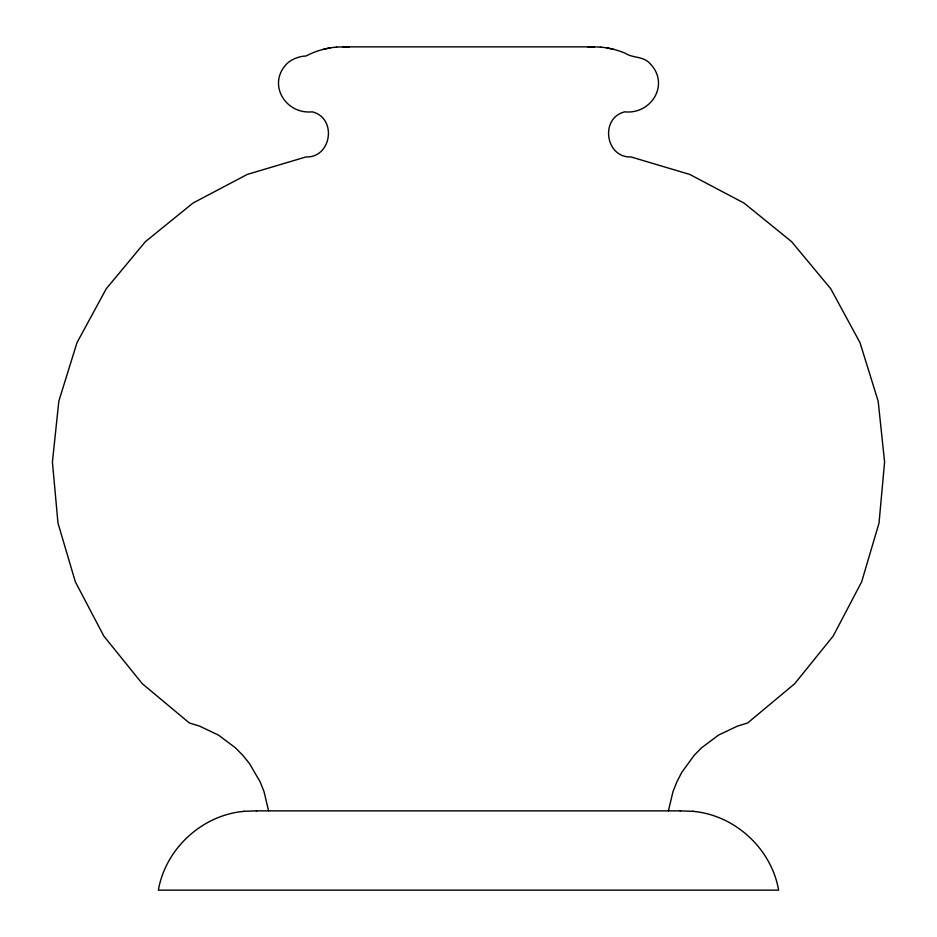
<?xml version="1.0" encoding="UTF-8"?>
<svg xmlns="http://www.w3.org/2000/svg" width="937" height="937" viewBox="0 0 937 937"><rect width="100%" height="100%" fill="white"/><g stroke="black" fill="none" stroke-linecap="round" stroke-linejoin="round"><path stroke-width="1.41" d="M668.432 810.728L673.012 791.507L676.936 781.716L681.796 772.346L694.2 755.304L701.602 747.785L718.48 735.135L737.513 726.07L747.621 723.001L794.681 683.729L833.18 636.059L861.665 581.807L879.023 523.057L884.587 462.046L878.168 401.13L859.99 342.626L830.756 288.772L791.578 241.641L743.978 203.036L689.749 174.434L630.999 156.936C605.396 157.978 599.621 117.957 624.756 111.843C651.438 114.537 669.803 84.4 650.477 64.079C643.66 55.81 632.838 58.399 625.26 53.257C617.354 49.907 608.945 47.81 600.383 47.108M336.617 47.108C325.935 47.963 315.488 51.031 306.001 56.021C299.981 56.103 291.548 58.926 286.523 64.079C267.197 84.4 285.562 114.537 312.244 111.843C337.379 117.957 331.604 157.978 306.001 156.936L247.251 174.434L193.022 203.036L145.422 241.641L106.244 288.772L77.01 342.626L58.832 401.13L52.413 462.046L57.977 523.057L75.335 581.807L103.82 636.059L142.319 683.729L189.379 723.001L199.487 726.07L218.52 735.135L235.398 747.785L242.8 755.304L249.429 763.514L260.064 781.716L263.988 791.507L268.568 810.728M244.346 811.325C202.322 814.827 165.544 848.617 158.376 890.15L778.624 890.15C771.456 848.617 734.678 814.827 692.654 811.325M330.304 47.892L323.804 49.181M336.371 47.108L342.977 46.85M587.675 47.108L594.269 46.85L342.731 46.85L349.325 47.108M243.913 811.325L256.785 810.868M613.196 49.181L606.696 47.892M256.375 810.868L680.625 810.868M680.215 810.868L693.087 811.325M594.023 46.85L600.629 47.108"/></g></svg>
